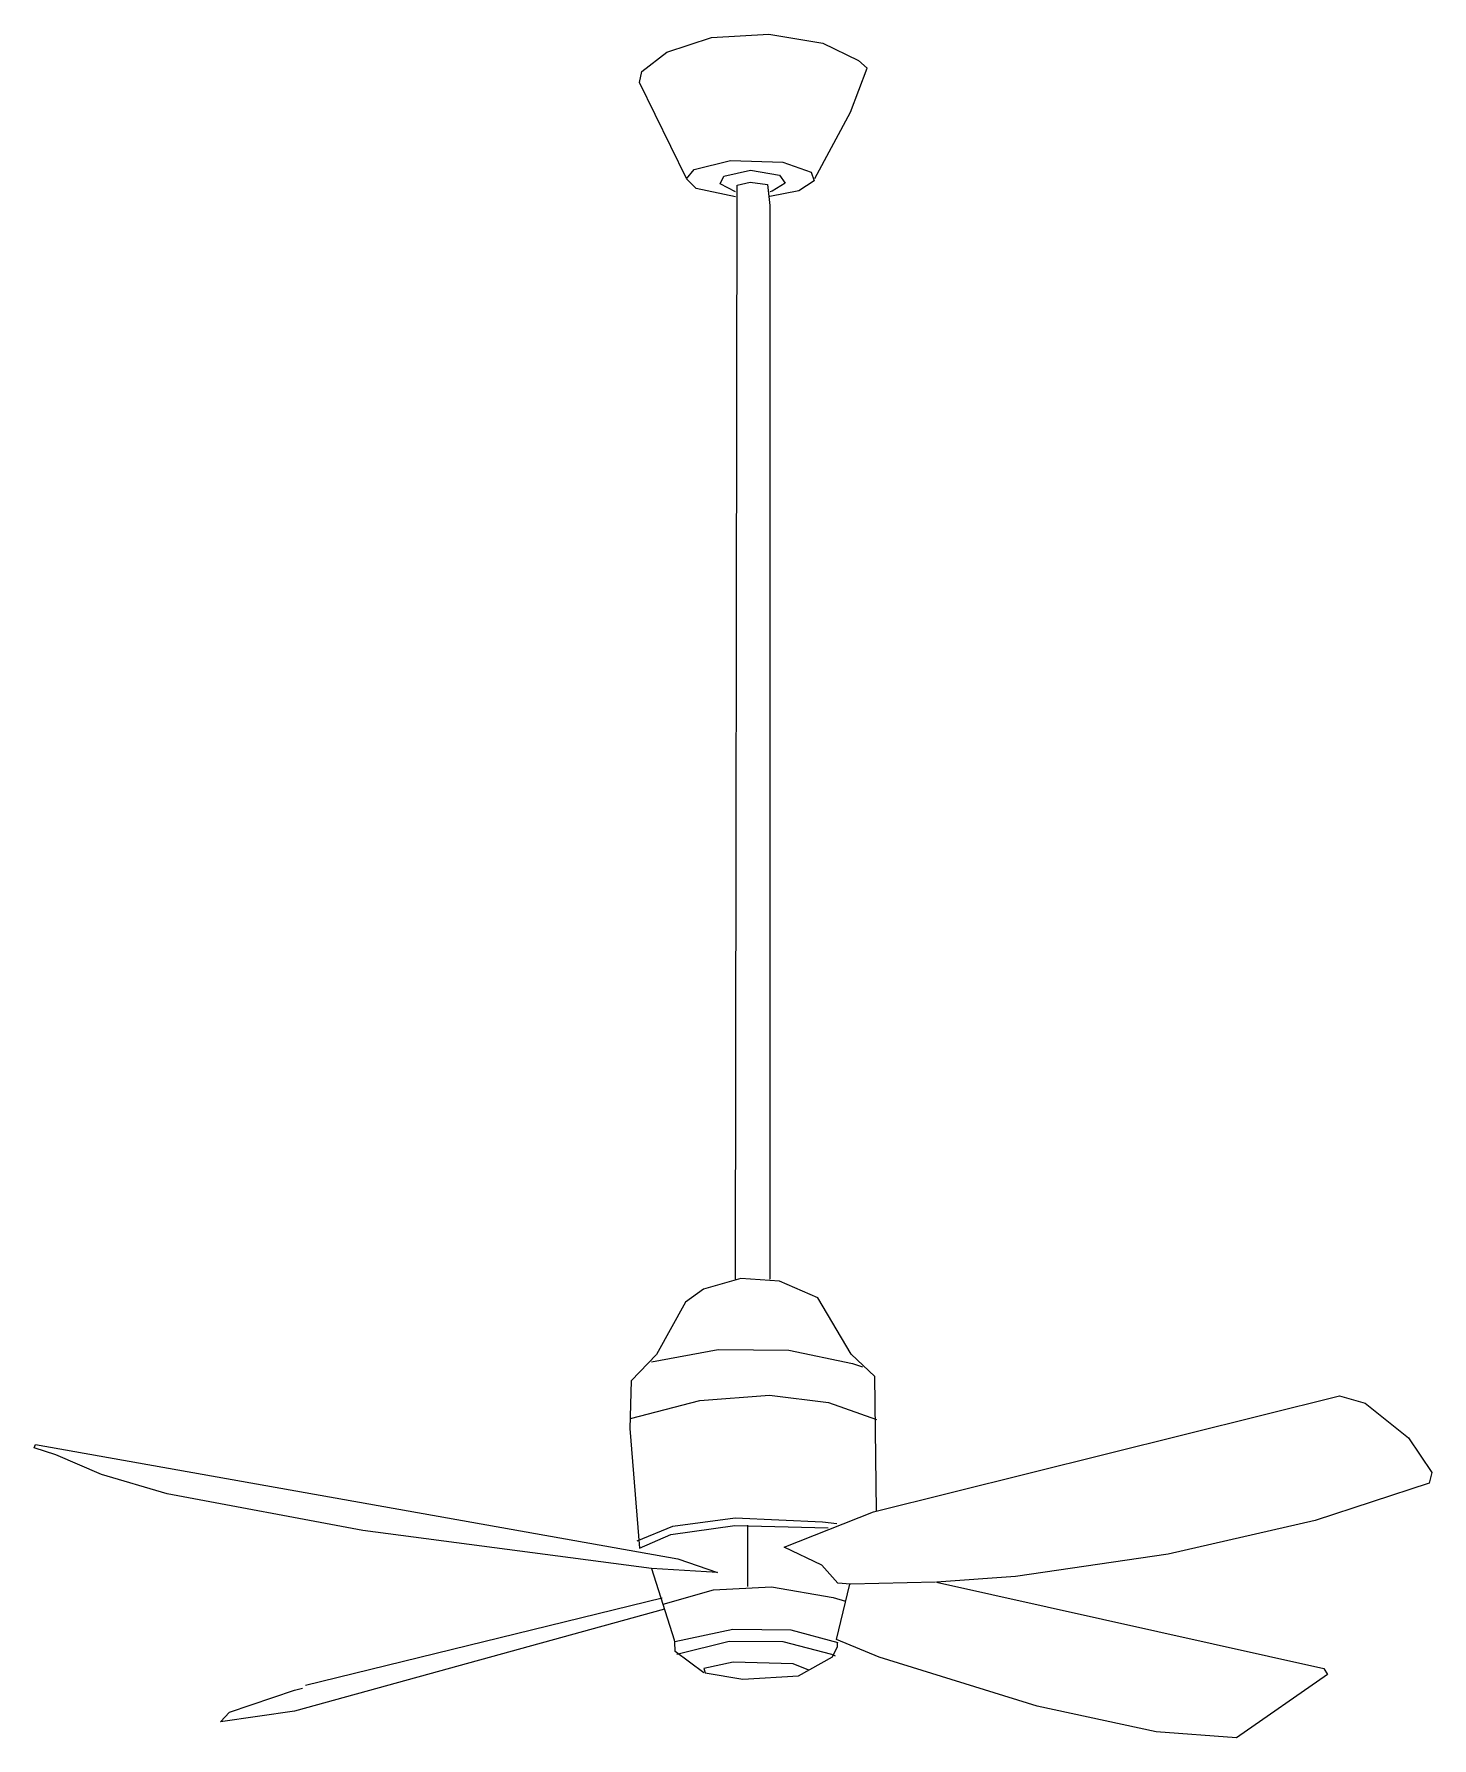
# Model space of a CAD drawing. Header units: millimetres. Extents: x -63086 to 144078, y -129912 to 13382.
# Drawn here: x 48185.8 to 48363.8, y -117137.6 to -116920.6 of the extents above; entities that cross this region are included whole.
import ezdxf

# ---------------------------------------------------------------- set-up
doc = ezdxf.new("R2010")
doc.units = ezdxf.units.MM
doc.layers.get('0').update_dxf_attribs({"lineweight": 0})

msp = doc.modelspace()

# ---------------------------------------------------------------- linework, layer by layer
at = {"linetype": 'Continuous'}
for p, q in [((48266.3697, -116922.941), (48272.0531, -116921.1018)), ((48272.0531, -116921.1018), (48279.3609, -116920.6457)), ((48279.3609, -116920.6457), (48286.2088, -116921.8027)), ((48286.2088, -116921.8027), (48290.7706, -116924.0277)), ((48263.1697, -116925.4095), (48266.3697, -116922.941)), ((48290.7706, -116924.0277), (48291.8557, -116925.0019)), ((48262.8982, -116926.7978), (48263.1697, -116925.4095)), ((48268.8705, -116939.0387), (48262.8982, -116926.7978)), ((48289.7425, -116930.5757), (48291.8527, -116925.0014)), ((48285.2024, -116939.0387), (48289.7425, -116930.5757)), ((48268.8727, -116939.0955), (48269.8462, -116937.9018)), ((48269.8462, -116937.9018), (48274.485, -116936.7614)), ((48274.485, -116936.7614), (48281.1489, -116936.9678)), ((48281.1489, -116936.9678), (48284.7255, -116938.2296)), ((48270.1036, -116940.3053), (48268.8727, -116939.0955)), ((48273.1425, -116939.7121), (48273.618, -116938.7441)), ((48275.1088, -116940.7474), (48273.1425, -116939.7121)), ((48273.618, -116938.7441), (48277.0402, -116937.9825)), ((48275.1103, -117079.1947), (48275.3288, -116939.881)), ((48275.3288, -116939.881), (48276.9639, -116939.5088)), ((48276.9639, -116939.5088), (48279.193, -116939.8138)), ((48277.0402, -116937.9825), (48280.7318, -116938.6311)), ((48279.193, -116939.8138), (48279.4707, -116942.4713)), ((48281.4377, -116939.6205), (48279.7718, -116940.6684)), ((48280.7318, -116938.6311), (48281.4377, -116939.6205)), ((48285.1397, -116939.3368), (48283.1554, -116940.6256)), ((48284.7255, -116938.2296), (48285.1397, -116939.3368)), ((48275.1103, -116941.3676), (48270.1036, -116940.3053)), ((48283.1554, -116940.6256), (48279.4707, -116941.3265)), ((48279.7718, -116940.6684), (48279.4707, -116940.7417)), ((48279.4707, -116942.4713), (48279.4707, -117079.1947)), ((48271.0183, -117080.4687), (48268.7387, -117082.1193)), ((48275.7869, -117079.1096), (48271.0183, -117080.4687)), ((48280.7105, -117079.4623), (48275.7869, -117079.1096)), ((48285.6059, -117081.5537), (48280.7105, -117079.4623)), ((48268.7387, -117082.1193), (48265.0373, -117088.8017)), ((48289.8191, -117088.7472), (48285.6059, -117081.5537)), ((48265.0373, -117088.8017), (48261.8155, -117092.1309)), ((48264.4319, -117089.7008), (48272.9219, -117088.161)), ((48272.9219, -117088.161), (48281.9163, -117088.2182)), ((48281.9163, -117088.2182), (48289.9889, -117089.9199)), ((48292.871, -117091.6024), (48289.8191, -117088.7472)), ((48289.9889, -117089.9199), (48291.2588, -117090.3611)), ((48293.0571, -117108.7004), (48292.871, -117091.6024)), ((48261.8155, -117092.1309), (48261.6472, -117098.1861)), ((48270.585, -117094.6308), (48279.4505, -117093.9557)), ((48279.4505, -117093.9557), (48286.9372, -117094.8866)), ((48292.6771, -117108.8183), (48352, -117094.0403)), ((48352, -117094.0403), (48355.2773, -117094.9905)), ((48261.7465, -117096.937), (48270.585, -117094.6308)), ((48286.9372, -117094.8866), (48293.0571, -117097.0736)), ((48355.2773, -117094.9905), (48360.7957, -117099.3824)), ((48261.6472, -117098.1861), (48262.8752, -117113.4633)), ((48185.8111, -117100.6533), (48185.9948, -117100.2269)), ((48188.5925, -117101.5594), (48185.8111, -117100.6533)), ((48185.9948, -117100.2269), (48267.7535, -117114.7971)), ((48360.7957, -117099.3824), (48363.7739, -117103.8088)), ((48194.4103, -117104.0545), (48188.5925, -117101.5594)), ((48202.7651, -117106.5204), (48194.4103, -117104.0545)), ((48363.7739, -117103.8088), (48363.4195, -117105.1722)), ((48227.6807, -117111.1977), (48202.7651, -117106.5204)), ((48363.4195, -117105.1722), (48348.9284, -117109.9041)), ((48281.2968, -117113.3224), (48292.6771, -117108.8183)), ((48264.4108, -117116.0348), (48227.6807, -117111.1977)), ((48262.5945, -117112.5267), (48267.1372, -117110.6291)), ((48266.8803, -117111.6927), (48275.0398, -117110.561)), ((48267.1372, -117110.6291), (48275.0487, -117109.5751)), ((48275.0398, -117110.561), (48286.909, -117110.8761)), ((48275.0487, -117109.5751), (48286.181, -117110.0866)), ((48276.665, -117118.3232), (48276.665, -117110.5061)), ((48286.181, -117110.0866), (48287.9961, -117110.3122)), ((48348.9284, -117109.9041), (48330.2133, -117114.2258)), ((48262.8752, -117113.4633), (48266.8803, -117111.6927)), ((48286.1233, -117115.5888), (48281.2968, -117113.3224)), ((48267.7535, -117114.7971), (48272.8027, -117116.5411)), ((48288.1462, -117117.922), (48286.1233, -117115.5888)), ((48330.2133, -117114.2258), (48310.7441, -117117.0365)), ((48272.8027, -117116.5411), (48264.4108, -117116.0348)), ((48264.4108, -117116.0348), (48267.3193, -117125.1198)), ((48289.7432, -117118.0464), (48288.1462, -117117.922)), ((48300.5841, -117117.7669), (48289.7432, -117118.0466)), ((48310.7441, -117117.0365), (48300.7071, -117117.7937)), ((48300.7071, -117117.7937), (48350.0064, -117128.7746)), ((48220.3573, -117130.8857), (48265.7821, -117119.7772)), ((48265.8918, -117120.5922), (48272.3292, -117118.7334)), ((48272.3292, -117118.7334), (48279.7096, -117118.3685)), ((48279.7096, -117118.3685), (48287.539, -117119.7123)), ((48287.539, -117119.7123), (48289.1207, -117120.1981)), ((48287.9701, -117125.0853), (48289.6726, -117118.0464)), ((48266.0888, -117121.1918), (48218.9558, -117134.2022)), ((48267.3789, -117125.3119), (48274.7849, -117123.742)), ((48274.7849, -117123.742), (48282.1539, -117123.8616)), ((48282.1539, -117123.8616), (48288.1314, -117125.4367)), ((48267.3193, -117125.1198), (48267.3383, -117125.4367)), ((48267.4456, -117126.5867), (48267.3789, -117125.3524)), ((48271.0867, -117129.3084), (48267.4456, -117126.5867)), ((48267.6285, -117126.9267), (48274.2958, -117125.2957)), ((48274.2958, -117125.2957), (48281.1458, -117125.3105)), ((48281.1458, -117125.3105), (48287.3136, -117126.9293)), ((48287.4482, -117127.302), (48288.0893, -117125.9835)), ((48293.4124, -117127.3095), (48287.9701, -117125.0853)), ((48288.0893, -117125.9835), (48288.0893, -117125.3948)), ((48274.8075, -117127.9493), (48271.0721, -117128.7724)), ((48271.0721, -117128.7724), (48271.2331, -117129.3354)), ((48282.4685, -117128.178), (48274.8075, -117127.9493)), ((48284.4461, -117128.9985), (48282.4685, -117128.178)), ((48283.1174, -117129.6902), (48287.4482, -117127.302)), ((48287.3136, -117126.9293), (48287.8006, -117127.1344)), ((48313.5061, -117133.5816), (48293.4124, -117127.3095)), ((48350.0064, -117128.7746), (48350.4869, -117129.5506)), ((48271.2331, -117129.3354), (48276.0537, -117130.1245)), ((48276.0537, -117130.1245), (48283.1174, -117129.6902)), ((48350.4869, -117129.5506), (48338.8937, -117137.6073)), ((48210.7049, -117134.3488), (48218.9571, -117131.5272)), ((48218.9571, -117131.5272), (48219.9845, -117131.2584)), ((48218.9558, -117134.2022), (48209.5265, -117135.5442)), ((48209.5265, -117135.5442), (48210.7049, -117134.3488)), ((48328.6731, -117136.8274), (48313.5061, -117133.5816)), ((48338.8937, -117137.6073), (48328.6731, -117136.8274))]:
    msp.add_line(p, q, dxfattribs=at)

doc.saveas('drawing.dxf')
